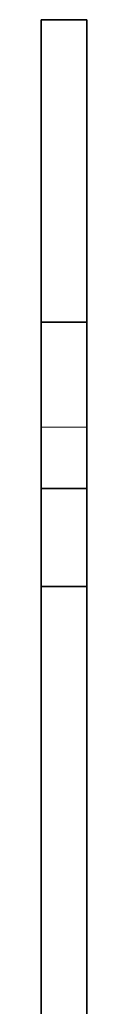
# Model space of a CAD drawing. Extents: x 155 to 1176, y 87 to 946.
# Drawn here: x 545.7 to 549.2, y 731.2 to 806.8 of the extents above; entities that cross this region are included whole.
import ezdxf

# ---------------------------------------------------------------- set-up
doc = ezdxf.new("R2010")
doc.units = 0

msp = doc.modelspace()

# ---------------------------------------------------------------- linework, layer by layer
at = {"color": 7, "lineweight": 35, "ltscale": 0.163937}
for p, q in [((545.734, 800.25), (545.734, 806.808)), ((549.234, 800.25), (549.234, 806.808))]:
    msp.add_line(p, q, dxfattribs=at)
at = {"color": 7, "lineweight": 35, "ltscale": 0.0875}
for p, q in [((545.734, 806.808), (549.234, 806.808)), ((545.734, 783.659), (549.234, 783.659)), ((545.734, 770.92), (549.234, 770.92)), ((545.734, 763.418), (549.234, 763.418))]:
    msp.add_line(p, q, dxfattribs=at)
at = {"color": 7, "lineweight": 35, "ltscale": 0.414789}
for p, q in [((545.734, 783.659), (545.734, 800.25)), ((549.234, 783.659), (549.234, 800.25))]:
    msp.add_line(p, q, dxfattribs=at)
at = {"color": 7, "lineweight": 35, "ltscale": 0.041785}
msp.add_line((545.734, 781.987), (545.734, 783.659), dxfattribs=at)
at = {"color": 7, "lineweight": 35, "ltscale": 0.041786}
msp.add_line((549.234, 781.987), (549.234, 783.659), dxfattribs=at)
at = {"color": 7, "lineweight": 35, "ltscale": 0.159726}
msp.add_line((545.734, 775.598), (545.734, 781.987), dxfattribs=at)
at = {"color": 7, "lineweight": 35, "ltscale": 0.159724}
msp.add_line((549.234, 775.598), (549.234, 781.987), dxfattribs=at)
at = {"color": 7, "lineweight": 35, "ltscale": 0.116969}
for p, q in [((545.734, 770.92), (545.734, 775.598)), ((549.234, 770.92), (549.234, 775.598))]:
    msp.add_line(p, q, dxfattribs=at)
at = {"color": 7, "lineweight": 13, "ltscale": 0.0875}
msp.add_line((545.734, 775.598), (549.234, 775.598), dxfattribs=at)
at = {"color": 7, "lineweight": 35, "ltscale": 0.187549}
for p, q in [((545.734, 763.418), (545.734, 770.92)), ((549.234, 763.418), (549.234, 770.92))]:
    msp.add_line(p, q, dxfattribs=at)
at = {"color": 7, "lineweight": 35}
for p, q in [((545.734, 724.894), (545.734, 763.418)), ((549.234, 724.894), (549.234, 763.418))]:
    msp.add_line(p, q, dxfattribs=at)

doc.saveas('drawing.dxf')
